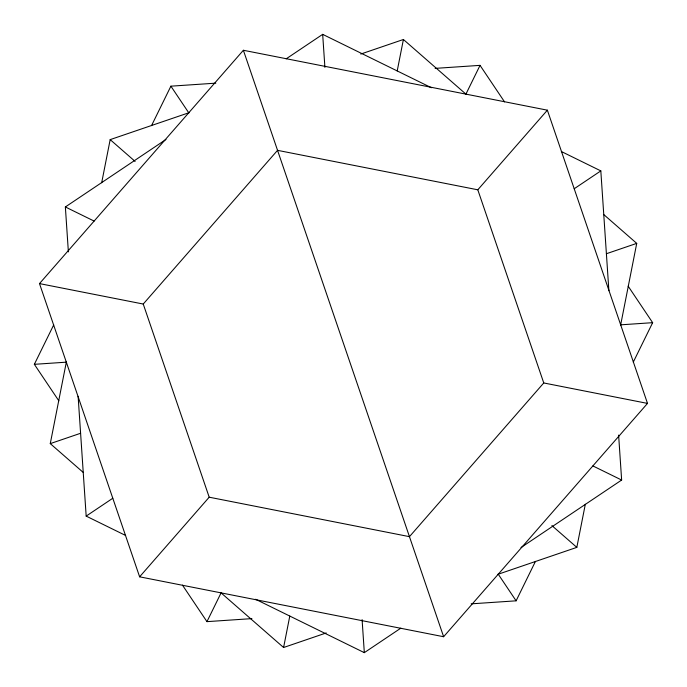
<?xml version="1.0" encoding="UTF-8"?>
<svg xmlns="http://www.w3.org/2000/svg" width="687" height="687" viewBox="0 0 687 687"><rect width="100%" height="100%" fill="white"/><g stroke="black" fill="none" stroke-linecap="round" stroke-linejoin="round"><path stroke-width="1.03" d="M83.376 472.553L50.271 443.622L66.441 361.577M101.676 182.751L110.178 139.624L189.32 112.599M326.213 632.95L283.594 647.506L289.794 616.067M397.206 70.933L403.406 39.494L360.787 54.05M497.68 574.401L576.822 547.376L585.324 504.249M620.559 325.423L636.729 243.378L603.624 214.447M58.842 400.83L34.35 364.325L53.723 324.865M151.526 125.635L170.891 86.176L215.821 83.153M182.467 585.135L206.959 621.641L221.077 592.881M465.923 94.119L480.041 65.359L504.533 101.865M471.179 603.847L516.109 600.824L535.474 561.365M633.277 362.135L652.65 322.675L628.158 286.17M39.494 283.594L243.378 50.271L547.376 110.178L647.506 403.406L443.622 636.729L139.624 576.822L39.494 283.594L143.24 304.04L277.539 150.341L477.8 189.801L543.761 382.96L409.461 536.659L209.2 497.199L143.24 304.04M139.624 576.822L209.2 497.199M477.8 189.801L547.376 110.178M68.382 251.889L65.359 206.959L165.971 139.47M286.17 58.842L322.675 34.35L431.436 87.738M125.635 535.474L86.176 516.109L112.788 498.255M574.212 188.745L600.824 170.891L561.365 151.526M255.564 599.262L364.325 652.65L400.83 628.158M521.029 547.53L621.641 480.041L618.618 435.111M50.271 443.622L80.594 433.274M606.406 253.726L636.729 243.378M435.111 68.382L480.041 65.359M34.35 364.325L66.321 362.169M620.679 324.831L652.65 322.675M206.959 621.641L251.889 618.618M543.761 382.96L647.506 403.406M65.359 206.959L94.119 221.077M592.881 465.923L621.641 480.041M403.406 39.494L466.379 94.523M110.178 139.624L135.107 161.411M551.893 525.589L576.822 547.376M220.621 592.477L283.594 647.506M170.891 86.176L188.745 112.788M498.255 574.212L516.109 600.824M243.378 50.271L443.622 636.729M600.824 170.891L608.888 290.704M322.675 34.35L324.908 67.386M362.092 619.614L364.325 652.65M78.112 396.296L86.176 516.109"/></g></svg>
